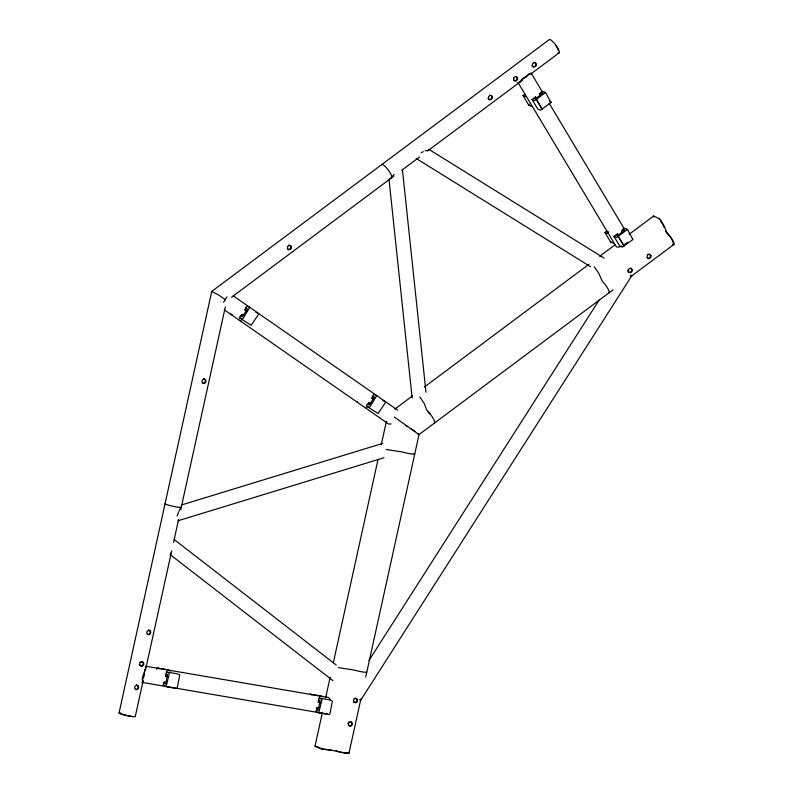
<?xml version="1.0" encoding="UTF-8"?>
<svg xmlns="http://www.w3.org/2000/svg" width="793" height="793" viewBox="0 0 793 793"><rect width="100%" height="100%" fill="white"/><g stroke="black" fill="none" stroke-linecap="round" stroke-linejoin="round"><path stroke-width="1.19" d="M322.434 712.283L314.99 746.292L321.383 748.939L336.182 751.08A8.317 0.793 12.4 0 0 346.065 753.191A8.317 0.793 12.4 0 0 348.226 752.696M540.826 95.894L539.676 93.792L541.054 92.206L542.878 91.344L545.564 92.513L551.046 102.624L540.449 110.197L537.763 109.028L532.034 99.442L535.652 96.984L536.792 98.907M622.733 232.805L621.583 230.694L622.961 229.108L624.795 228.245L627.481 229.415L632.953 239.526L622.356 247.099L619.67 245.929L613.941 236.344L617.559 233.895L618.699 235.808M230.644 313.334L230.555 314.038L232.349 314.811M357.504 402.269L357.584 401.565M366.386 408.445L366.475 407.741M181.022 507.322L178.901 511.426M421.192 152.653L423.274 151.661M244.125 315.733C243.124 312.492 239.545 316.437 242.252 316.893L247.475 308.992L246.425 308.17L244.928 310.013L246.901 311.381M371.074 403.964C370.073 400.723 366.495 404.668 369.201 405.124L374.425 397.224L373.374 396.401L371.877 398.235L373.85 399.613M119.039 713.016L211.731 291.428L549.014 39.789A8.317 2.012 53.3 0 1 556.438 45.984A8.317 2.012 53.3 0 1 558.113 52.873M327.103 713.363L325.15 713.71L141.947 682.357L142.889 681.851L142.363 680.017C141.848 675.081 146.447 670.591 145.496 666.17L328.708 697.533L330.175 699.357M143.216 680.384L135.226 716.694A8.317 0.793 12.4 0 1 124.342 715.008A8.317 0.793 12.4 0 1 120.486 712.937M145.605 669.5L171.684 550.897M173.538 542.432L178.594 519.435M180.725 509.76L225.321 306.941M156.776 669.213L157.361 668.003L168.047 669.827L170.733 670.997M325.626 697.771L330.146 677.202M333.338 662.69L377.845 460.257M381.274 444.665L386.409 421.291M348.95 753.271L360.924 698.821M365.712 677.044L419.021 434.584L613.048 289.841M170.852 553.425L171.05 552.81M255.961 312.412L258.647 313.572L258.568 314.276L251.163 325.299L239.585 317.953L240.13 316.258L242.152 314.365M382.91 400.643L385.596 401.803L385.507 402.507L378.112 413.53L366.535 406.185L367.08 404.489L369.092 402.596M178.455 512.516L177.067 516.005M226.917 296.959L223.576 302.202M531.082 73.045L531.36 73.571L529.684 73.501L526.542 76.871L521.665 79.488L520.248 81.857L518.166 82.68M531.409 106.272L528.723 105.102L522.993 95.517L525.016 94.179M528.723 105.102L529.516 104.18M545.564 92.513L536.286 99.373L542.025 108.958M613.326 243.173L610.64 242.004L604.9 232.418L606.923 231.09M607.765 231.457L608.737 232.19M610.64 242.004L610.888 241.488M627.481 229.415L618.193 236.274L623.932 245.86M165.658 676.28L166.411 674.129L167.501 674.605L165.618 683.883L164.31 683.675C165.568 678.927 162.585 683.526 163.408 685.489L166.094 686.659L176.78 688.483L177.216 687.937L179.763 674.922L177.077 673.753L166.391 671.919L165.549 676.013L168.037 676.687M319.589 707.852L317.012 707.574L316.07 711.618L318.756 712.778L329.442 714.612L329.868 714.067L332.426 701.042L329.739 699.882L319.054 698.048L318.211 702.132L320.699 702.806M535.652 96.984L534.095 98.441L535.602 98.778L542.828 93.217L541.738 92.751L539.676 93.98M617.559 233.895L616.002 235.343L617.509 235.68L624.735 230.119L623.645 229.653L621.583 230.882M368.953 660.48L599.508 299.496M631.714 275.905L360.508 700.536A7.236 0.575 32.6 0 0 359.645 699.654M318.32 702.4L319.073 700.259L320.164 700.734L318.062 710.28L316.972 709.804L317.21 707.445M536.286 99.373L534.72 100.612L532.034 99.442M618.193 236.274L616.627 237.513L613.941 236.344M394.121 174.401L391.653 177.523M142.363 680.017L144.405 675.279L144.623 669.748M167.61 670.372L168.047 669.827M166.094 686.659L169.216 673.881L169.078 673.088L166.391 671.919M320.273 696.502L320.699 695.957L322.493 696.73M318.756 712.778L321.879 700.011L321.74 699.218L319.054 698.048M347.81 723.414L349.029 721.888M672.781 244.541A8.317 2.012 53.3 0 0 673.158 241.072A8.317 2.012 53.3 0 0 667.111 232.944L663.781 225.252L659.855 218.977L653.69 215.983L653.799 217.044M627.699 242.311L623.536 245.275M490.143 95.388L488.587 96.558L488.528 98.6L489.707 99.849L491.422 99.452L492.512 97.757L492.037 95.983L489.578 95.15M534.095 62.607L532.529 63.767L532.48 65.809L533.649 67.058L535.374 66.662L536.465 64.967L535.979 63.202L533.52 62.36M521.665 79.488L529.684 73.501M231.596 297.216L393.794 176.195M401.724 170.277L419.556 156.974M427.486 151.057L522.627 80.083M530.557 74.175L559.293 52.735M394.835 409.079L412.41 395.975M424.275 387.123L588.842 264.356M599.647 256.298L615.368 244.571M629.127 234.302L653.69 215.983M629.86 272.485L631.416 271.325L631.813 269.432L630.435 268.093M630.732 276.648L673.961 244.393M389.462 178.683L390.919 177.91M204.168 379.084L202.344 379.986L201.918 381.929L203.206 383.465L204.931 383.277L205.992 381.611L205.704 379.768L204.088 379.054M148.935 630.306L147.111 631.208L146.675 633.161L147.974 634.687L149.699 634.499L150.759 632.844L150.472 630.99L148.856 630.276M139.618 662.452L141.441 661.55M136.862 685.241L135.028 686.143L134.602 688.096L135.89 689.623L137.615 689.434L138.676 687.769L138.388 685.925L136.773 685.211M621.89 246.078L618.996 247.059L616.419 246.96L517.988 82.472M181.597 504.943L382.85 443.346M177.999 520.783L383.99 457.739M331.98 750.188L322.037 748.899L316.774 746.619L317.587 746.699M647.326 254.474L649.18 254.166L650.518 255.465L650.131 257.299L648.615 258.429L647.029 257.556M425.137 150.799L428.111 150.323L428.805 149.302L604.167 258.181M391.068 423.928L388.758 424.116L224.28 309.805M202.641 383.217L204.366 383.029L205.427 381.364L205.139 379.52M147.409 634.44L149.134 634.261L150.194 632.596L149.907 630.752M135.325 689.375L137.05 689.196L138.111 687.531L137.823 685.687M354.154 698.375L356.077 698.286L357.028 699.664L356.602 701.607L354.749 702.489M314.99 746.163L315.802 746.243M211.731 291.428L218.828 295.145L225.47 299.764M418.198 434.465L419.021 434.584L394.349 417.049M320.699 695.957L310.013 694.123L311.808 694.906M336.024 750.882L336.956 751.14M628.314 272.039L630.425 272.733L631.981 271.573L632.378 269.679L631.01 268.341L629.097 268.649L628.195 270.433L628.879 272.286M386.181 449.492L401.952 451.921A8.317 0.793 12.4 0 0 411.845 454.032A8.317 0.793 12.4 0 0 414.005 453.537M338.234 667.587L354.005 670.026A8.317 0.793 12.4 0 0 366.772 672.206M288.583 245.106L290.466 245.701L290.952 247.466L289.861 249.161L288.146 249.567L287.363 248.675M549.509 101.316L551.304 102.099M522.993 95.517L525.68 96.687M604.9 232.418L607.587 233.588M239.585 317.953L242.271 319.123L242.926 318.667L249.765 307.397L247.079 306.237L245.681 307.565L244.928 310.013M239.436 320.213L241.231 320.987M366.535 406.185L369.221 407.354L369.875 406.898L376.715 395.628L374.028 394.468L372.631 395.796L371.877 398.235M157.361 668.003L159.145 668.777M203.603 378.836L204.653 379.302M353.381 701.884L355.68 702.905L357.167 701.855L357.593 699.902L356.652 698.524L354.719 698.623L353.47 700.199L353.946 702.132M148.37 630.058L149.421 630.524M348.276 725.288L350.536 726.289L351.973 725.268L352.389 723.375L351.468 722.036L349.594 722.126L348.385 723.662L348.851 725.536M142.502 662.016L140.183 662.7L139.756 664.643L141.055 666.17L142.77 665.991L143.83 664.326L143.543 662.482L141.937 661.768M136.287 684.993L137.348 685.459M349.604 725.873L351.408 725.02L351.814 723.127L350.902 721.799M407.523 426.594L405.877 425.524M416.236 158.491L590.547 266.726M411.21 428.825L414.987 431.333M233.211 295.829L397.689 410.14M174.272 539.607L336.222 665.01M170.009 554.495L332.931 680.652M659.201 219.185L659.945 219.83M594.264 266.716L598.933 273.635L602.264 281.317A8.317 2.012 53.3 0 1 609.113 292.776M419.794 396.877L424.453 403.796L426.684 410.001L430.49 414.442A8.317 2.012 53.3 0 1 434.643 422.937M531.915 65.571L533.084 66.82L534.809 66.414L535.89 64.719L535.414 62.954M487.963 98.352L489.142 99.601L490.857 99.204L491.947 97.509L491.462 95.745M417.842 433.444L419.021 434.584M427.784 411.478L430.49 414.442M513.547 79.924L514.33 80.807L516.045 80.41L517.135 78.715L516.659 76.951M139.191 664.395L140.48 665.922L142.205 665.743L143.265 664.078L142.978 662.234M665.446 231.219L667.399 233.766A6.939 1.675 53.3 0 1 672.642 240.983M660.728 220.86L664.455 227.68M531.389 73.541L542.789 92.593M549.123 103.179L624.497 229.167M536.385 99.472L542.115 109.047M618.292 236.373L624.022 245.949M627.63 270.185L628.215 271.593M402.398 169.395L425.99 392.317M389.066 179.932L412.142 397.927M381.532 164.736A8.317 2.012 53.3 0 1 387.658 169.187A8.317 2.012 53.3 0 1 391.811 177.672M555.705 45.528A6.939 1.675 53.3 0 1 558.282 50.098M672.95 241.756A6.939 1.675 53.3 0 1 673.108 243.322M630.851 275.022A7.236 0.575 32.6 0 1 630.941 275.756M347.612 752.963A6.939 0.664 12.4 0 1 341.426 752.23M340.256 751.982A6.939 0.664 12.4 0 1 337.967 751.417M181.26 507.342A8.317 0.793 12.4 0 1 172.438 506.152A8.317 0.793 12.4 0 1 165.063 503.664M131.925 716.376A6.939 0.664 12.4 0 1 124.263 714.85A6.939 0.664 12.4 0 1 120.377 713.323M287.591 246.514L287.532 248.556L288.711 249.805L290.426 249.408L291.517 247.713L291.041 245.949L289.148 245.354L287.591 246.514M513.775 77.764L513.725 79.806L514.895 81.055L516.62 80.658L517.7 78.963L517.224 77.199L515.331 76.604L513.775 77.764M651.083 255.713L650.696 257.547L649.18 258.677L647.683 258.24L647.019 256.446L647.891 254.722L649.745 254.414L651.083 255.713"/></g></svg>
